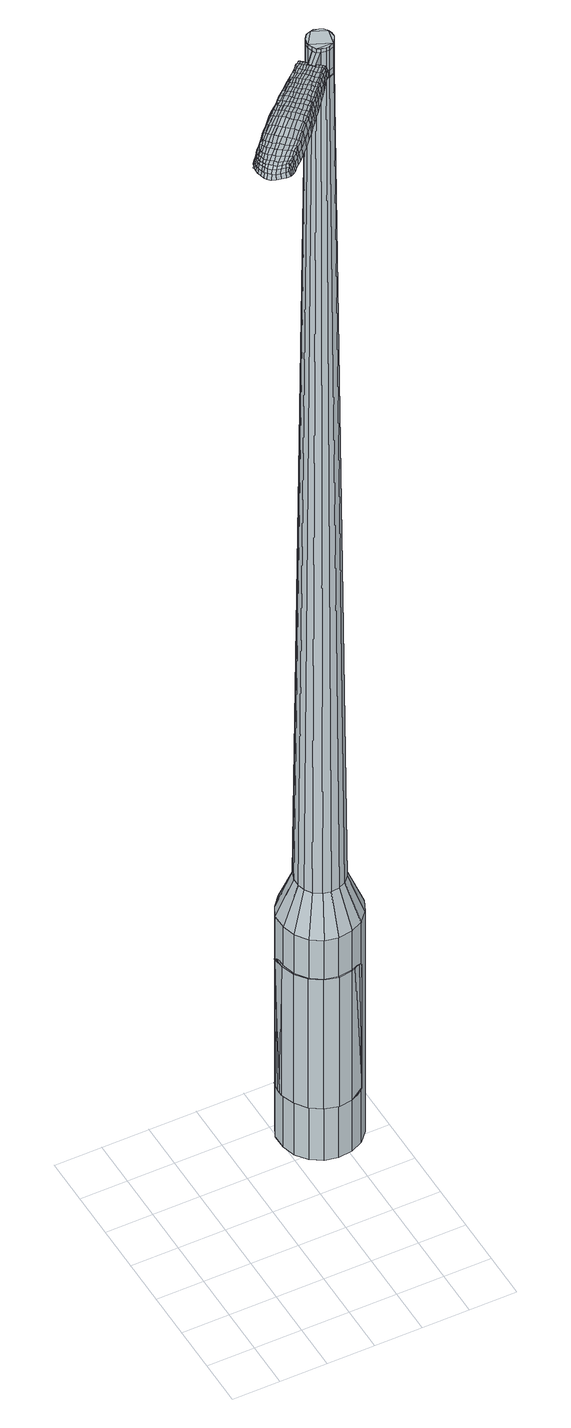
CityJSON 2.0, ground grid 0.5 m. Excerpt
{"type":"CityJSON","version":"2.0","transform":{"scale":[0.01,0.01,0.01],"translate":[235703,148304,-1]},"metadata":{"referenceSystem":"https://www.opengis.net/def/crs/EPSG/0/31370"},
"CityObjects":{
"object1":{"type":"GenericCityObject","attributes":{"cluster":203,"mean_distance_to_centroid":0.239,"new_centroid_x":235704.9,"new_centroid_y":148306.29,"mean_distance_to_camera":7.31,"H1":24.5,"H2":21.98,"Z_final":110.64,"cluster2":-1,"proj_x":235700.9,"proj_y":148302.53,"id_line":62534,"bearing_l":136.84,"distance":5.48,"orientation":"left","G_obj":226.84},"geometry":[{"type":"MultiSurface","lod":"2","boundaries":[[[0,1,2,3]],[[1,4,5,2]],[[4,6,7,5]],[[6,8,9,7]],[[8,10,11,9]],[[10,12,13,11]],[[12,14,15,13]],[[14,16,17,15]],[[16,18,19,17]],[[18,20,21,19]],[[20,22,23,21]],[[22,24,25,23]],[[24,26,27,25]],[[26,28,29,27]],[[28,30,31,29]],[[30,32,33,31]],[[32,34,35,33]],[[34,0,3,35]],[[36,37,38,39]],[[38,40,41,42]],[[41,43,42]],[[42,44,45,46]],[[45,47,46]],[[46,48,49,50]],[[49,51,50]],[[42,46,50,38]],[[50,52,39,38]],[[53,36,39]],[[2,5,7,35]],[[7,9,11,15]],[[11,13,15]],[[15,17,19,23]],[[19,21,23]],[[23,25,27,31]],[[27,29,31]],[[15,23,31,7]],[[31,33,35,7]],[[3,2,35]],[[1,0,54,55]],[[0,34,56,54]],[[34,32,57,56]],[[32,30,58,57]],[[30,28,59,58]],[[28,26,60,59]],[[26,24,61,60]],[[24,22,62,61]],[[22,20,63,62]],[[20,18,64,63]],[[18,16,65,64]],[[16,14,66,65]],[[14,12,67,66]],[[12,10,68,67]],[[10,8,69,68]],[[8,6,70,69]],[[6,4,71,70]],[[4,1,55,71]],[[55,54,72,73]],[[54,56,74,72]],[[56,57,75,74]],[[57,58,76,75]],[[58,59,77,76]],[[59,60,78,77]],[[60,61,79,78]],[[61,62,80,79]],[[62,63,81,80]],[[63,64,82,81]],[[64,65,83,82]],[[65,66,84,83]],[[66,67,85,84]],[[67,68,86,85]],[[68,69,87,86]],[[69,70,88,87]],[[70,71,89,88]],[[71,55,73,89]],[[90,91,92,73]],[[93,94,91,90]],[[75,95,94,93]],[[96,97,95,75]],[[98,99,97,96]],[[100,101,99,98]],[[102,103,101,100]],[[104,105,103,102]],[[106,107,105,104]],[[108,109,107,106]],[[83,110,109,108]],[[111,112,110,83]],[[113,114,112,111]],[[115,116,114,113]],[[117,118,116,115]],[[119,120,118,117]],[[121,122,120,119]],[[73,92,122,121]],[[123,124,125,126]],[[127,123,126,128]],[[129,127,128,130]],[[131,129,130,132]],[[133,131,132,134]],[[135,133,134,136]],[[137,135,136,138]],[[139,137,138,140]],[[141,139,140,142]],[[143,141,142,144]],[[145,143,144,146]],[[147,145,146,148]],[[149,147,148,150]],[[151,149,150,152]],[[153,151,152,154]],[[155,153,154,156]],[[72,90,73]],[[72,74,93,90]],[[74,75,93]],[[76,96,75]],[[76,77,98,96]],[[77,78,100,98]],[[78,79,102,100]],[[79,80,104,102]],[[80,81,106,104]],[[81,82,108,106]],[[82,83,108]],[[84,111,83]],[[84,85,113,111]],[[85,86,115,113]],[[86,87,117,115]],[[87,88,119,117]],[[88,89,121,119]],[[89,73,121]],[[157,92,91]],[[158,122,92]],[[158,159,120,122]],[[159,160,118,120]],[[160,161,116,118]],[[161,162,114,116]],[[162,163,112,114]],[[163,110,112]],[[164,109,110]],[[164,165,107,109]],[[165,166,105,107]],[[166,167,103,105]],[[167,168,101,103]],[[168,169,99,101]],[[169,170,97,99]],[[170,95,97]],[[171,94,95]],[[171,157,91,94]],[[39,52,155,172]],[[92,157,173,156]],[[53,39,172,124]],[[157,171,125,173]],[[36,53,124,123]],[[171,95,126,125]],[[37,36,123,127]],[[95,170,128,126]],[[38,37,127,129]],[[170,169,130,128]],[[40,38,129,131]],[[169,168,132,130]],[[41,40,131,133]],[[168,167,134,132]],[[43,41,133,135]],[[167,166,136,134]],[[42,43,135,137]],[[166,165,138,136]],[[44,42,137,139]],[[165,164,140,138]],[[45,44,139,141]],[[164,110,142,140]],[[47,45,141,143]],[[110,163,144,142]],[[46,47,143,145]],[[163,162,146,144]],[[48,46,145,147]],[[162,161,148,146]],[[49,48,147,149]],[[161,160,150,148]],[[51,49,149,151]],[[160,159,152,150]],[[50,51,151,153]],[[159,158,154,152]],[[52,50,153,155]],[[158,92,156,154]],[[155,156,174,175]],[[156,173,176,174]],[[173,125,177,176]],[[125,124,178,177]],[[124,172,179,178]],[[172,155,175,179]],[[180,181,182,183]],[[184,180,183,185]],[[180,184,186,187]],[[181,180,187,188]],[[189,190,191,192]],[[193,189,192,194]],[[189,193,195,196]],[[190,189,196,197]],[[198,199,200,201]],[[202,198,201,203]],[[198,202,204,205]],[[199,198,205,206]],[[207,208,209,210]],[[211,207,210,212]],[[207,211,213,214]],[[208,207,214,215]],[[216,217,218,219]],[[220,216,219,221]],[[216,220,222,223]],[[217,216,223,224]],[[225,226,227,228]],[[229,225,228,230]],[[225,229,231,232]],[[226,225,232,233]],[[234,235,236,237]],[[226,234,237,227]],[[234,226,233,238]],[[235,234,238,239]],[[240,241,242,243]],[[235,240,243,236]],[[240,235,239,244]],[[241,240,244,245]],[[246,184,185,247]],[[241,246,247,242]],[[246,241,245,248]],[[184,246,248,186]],[[249,250,251,252]],[[253,249,252,254]],[[249,253,255,256]],[[250,249,256,257]],[[258,259,260,261]],[[250,258,261,251]],[[258,250,257,262]],[[259,258,262,263]],[[264,265,266,267]],[[259,264,267,260]],[[264,259,263,268]],[[265,264,268,269]],[[270,271,272,273]],[[265,270,273,266]],[[270,265,269,274]],[[271,270,274,275]],[[276,181,188,277]],[[271,276,277,272]],[[276,271,275,278]],[[181,276,278,182]],[[279,280,281,282]],[[283,279,282,284]],[[279,283,285,286]],[[280,279,286,287]],[[288,289,290,291]],[[280,288,291,281]],[[288,280,287,292]],[[289,288,292,293]],[[294,295,296,297]],[[289,294,297,290]],[[294,289,293,298]],[[295,294,298,299]],[[300,193,194,301]],[[295,300,301,296]],[[300,295,299,302]],[[193,300,302,195]],[[303,304,305,306]],[[307,303,306,308]],[[303,307,309,310]],[[304,303,310,311]],[[312,313,314,315]],[[304,312,315,305]],[[312,304,311,316]],[[313,312,316,317]],[[318,319,320,321]],[[313,318,321,314]],[[318,313,317,322]],[[319,318,322,323]],[[324,325,326,327]],[[319,324,327,320]],[[324,319,323,328]],[[325,324,328,329]],[[330,190,197,331]],[[325,330,331,326]],[[330,325,329,332]],[[190,330,332,191]],[[333,219,218,334]],[[335,333,334,336]],[[333,335,337,338]],[[219,333,338,221]],[[339,335,336,340]],[[341,339,340,342]],[[339,341,343,344]],[[335,339,344,337]],[[345,341,342,346]],[[347,345,346,348]],[[345,347,349,350]],[[341,345,350,343]],[[351,347,348,352]],[[353,351,352,354]],[[351,353,355,356]],[[347,351,356,349]],[[357,353,354,358]],[[208,357,358,209]],[[357,208,215,359]],[[353,357,359,355]],[[360,361,206,205]],[[362,360,205,204]],[[360,362,363,364]],[[361,360,364,365]],[[366,367,365,364]],[[368,366,364,363]],[[366,368,369,370]],[[367,366,370,371]],[[372,373,371,370]],[[374,372,370,369]],[[372,374,375,376]],[[373,372,376,377]],[[378,379,377,376]],[[380,378,376,375]],[[378,380,213,211]],[[379,378,211,212]],[[381,382,383,384]],[[283,381,384,285]],[[381,283,284,385]],[[382,381,385,386]],[[387,202,203,388]],[[382,387,388,383]],[[387,382,386,389]],[[202,387,389,204]],[[390,391,392,393]],[[229,390,393,231]],[[390,229,230,394]],[[391,390,394,395]],[[396,397,398,399]],[[391,396,399,392]],[[396,391,395,400]],[[397,396,400,401]],[[402,199,206,403]],[[397,402,403,398]],[[402,397,401,404]],[[199,402,404,200]],[[405,406,407,408]],[[187,405,408,188]],[[405,187,186,409]],[[406,405,409,410]],[[411,412,413,414]],[[406,411,414,407]],[[411,406,410,415]],[[412,411,415,416]],[[417,210,209,418]],[[412,417,418,413]],[[417,412,416,419]],[[210,417,419,212]],[[420,421,422,423]],[[192,420,423,194]],[[420,192,191,424]],[[421,420,424,425]],[[426,214,213,427]],[[421,426,427,422]],[[426,421,425,428]],[[214,426,428,215]],[[429,430,431,432]],[[307,429,432,309]],[[429,307,308,433]],[[430,429,433,434]],[[435,220,221,436]],[[430,435,436,431]],[[435,430,434,437]],[[220,435,437,222]],[[438,439,440,441]],[[253,438,441,255]],[[438,253,254,442]],[[439,438,442,443]],[[444,445,446,447]],[[439,444,447,440]],[[444,439,443,448]],[[445,444,448,449]],[[450,217,224,451]],[[445,450,451,446]],[[450,445,449,452]],[[217,450,452,218]],[[453,454,443,442]],[[252,453,442,254]],[[453,252,251,455]],[[454,453,455,456]],[[457,458,449,448]],[[454,457,448,443]],[[457,454,456,459]],[[458,457,459,460]],[[461,334,218,452]],[[458,461,452,449]],[[461,458,460,462]],[[334,461,462,336]],[[463,464,465,466]],[[310,463,466,311]],[[463,310,309,432]],[[464,463,432,431]],[[467,338,337,468]],[[464,467,468,465]],[[467,464,431,436]],[[338,467,436,221]],[[469,470,456,455]],[[261,469,455,251]],[[469,261,260,471]],[[470,469,471,472]],[[473,474,460,459]],[[470,473,459,456]],[[473,470,472,475]],[[474,473,475,476]],[[477,340,336,462]],[[474,477,462,460]],[[477,474,476,478]],[[340,477,478,342]],[[479,480,481,482]],[[316,479,482,317]],[[479,316,311,466]],[[480,479,466,465]],[[483,344,343,484]],[[480,483,484,481]],[[483,480,465,468]],[[344,483,468,337]],[[485,486,472,471]],[[267,485,471,260]],[[485,267,266,487]],[[486,485,487,488]],[[489,490,476,475]],[[486,489,475,472]],[[489,486,488,491]],[[490,489,491,492]],[[493,346,342,478]],[[490,493,478,476]],[[493,490,492,494]],[[346,493,494,348]],[[495,496,497,498]],[[322,495,498,323]],[[495,322,317,482]],[[496,495,482,481]],[[499,350,349,500]],[[496,499,500,497]],[[499,496,481,484]],[[350,499,484,343]],[[501,502,488,487]],[[273,501,487,266]],[[501,273,272,503]],[[502,501,503,504]],[[505,506,492,491]],[[502,505,491,488]],[[505,502,504,507]],[[506,505,507,508]],[[509,352,348,494]],[[506,509,494,492]],[[509,506,508,510]],[[352,509,510,354]],[[511,512,513,514]],[[328,511,514,329]],[[511,328,323,498]],[[512,511,498,497]],[[515,356,355,516]],[[512,515,516,513]],[[515,512,497,500]],[[356,515,500,349]],[[517,518,504,503]],[[277,517,503,272]],[[517,277,188,408]],[[518,517,408,407]],[[519,520,508,507]],[[518,519,507,504]],[[519,518,407,414]],[[520,519,414,413]],[[521,358,354,510]],[[520,521,510,508]],[[521,520,413,418]],[[358,521,418,209]],[[522,523,425,424]],[[332,522,424,191]],[[522,332,329,514]],[[523,522,514,513]],[[524,359,215,428]],[[523,524,428,425]],[[524,523,513,516]],[[359,524,516,355]],[[525,526,386,385]],[[282,525,385,284]],[[525,282,281,527]],[[526,525,527,528]],[[529,362,204,389]],[[526,529,389,386]],[[529,526,528,530]],[[362,529,530,363]],[[531,532,533,534]],[[232,531,534,233]],[[531,232,231,393]],[[532,531,393,392]],[[535,536,537,538]],[[532,535,538,533]],[[535,532,392,399]],[[536,535,399,398]],[[539,361,365,540]],[[536,539,540,537]],[[539,536,398,403]],[[361,539,403,206]],[[541,542,528,527]],[[291,541,527,281]],[[541,291,290,543]],[[542,541,543,544]],[[545,368,363,530]],[[542,545,530,528]],[[545,542,544,546]],[[368,545,546,369]],[[547,548,549,550]],[[238,547,550,239]],[[547,238,233,534]],[[548,547,534,533]],[[551,552,553,554]],[[548,551,554,549]],[[551,548,533,538]],[[552,551,538,537]],[[555,367,371,556]],[[552,555,556,553]],[[555,552,537,540]],[[367,555,540,365]],[[557,558,544,543]],[[297,557,543,290]],[[557,297,296,559]],[[558,557,559,560]],[[561,374,369,546]],[[558,561,546,544]],[[561,558,560,562]],[[374,561,562,375]],[[563,564,565,566]],[[244,563,566,245]],[[563,244,239,550]],[[564,563,550,549]],[[567,568,569,570]],[[564,567,570,565]],[[567,564,549,554]],[[568,567,554,553]],[[571,373,377,572]],[[568,571,572,569]],[[571,568,553,556]],[[373,571,556,371]],[[573,574,560,559]],[[301,573,559,296]],[[573,301,194,423]],[[574,573,423,422]],[[575,380,375,562]],[[574,575,562,560]],[[575,574,422,427]],[[380,575,427,213]],[[576,577,410,409]],[[248,576,409,186]],[[576,248,245,566]],[[577,576,566,565]],[[578,579,416,415]],[[577,578,415,410]],[[578,577,565,570]],[[579,578,570,569]],[[580,379,212,419]],[[579,580,419,416]],[[580,579,569,572]],[[379,580,572,377]],[[581,582,583,584]],[[584,583,585,586]],[[587,585,583,588]],[[588,583,582,589]],[[590,591,592,593]],[[593,592,594,595]],[[596,594,592,597]],[[597,592,591,598]],[[599,600,601,602]],[[602,601,603,604]],[[605,603,601,606]],[[606,601,600,607]],[[608,609,610,611]],[[611,610,612,613]],[[614,612,610,615]],[[615,610,609,616]],[[617,618,619,620]],[[620,619,621,622]],[[623,621,619,624]],[[624,619,618,625]],[[626,627,628,629]],[[629,628,630,631]],[[632,630,628,633]],[[633,628,627,634]],[[635,636,637,638]],[[638,637,627,626]],[[634,627,637,639]],[[639,637,636,640]],[[641,642,643,644]],[[644,643,636,635]],[[640,636,643,645]],[[645,643,642,646]],[[586,585,647,648]],[[648,647,642,641]],[[646,642,647,649]],[[649,647,585,587]],[[650,651,652,653]],[[653,652,654,655]],[[656,654,652,657]],[[657,652,651,658]],[[659,660,661,662]],[[662,661,651,650]],[[658,651,661,663]],[[663,661,660,664]],[[665,666,667,668]],[[668,667,660,659]],[[664,660,667,669]],[[669,667,666,670]],[[671,672,673,674]],[[674,673,666,665]],[[670,666,673,675]],[[675,673,672,676]],[[589,582,677,678]],[[678,677,672,671]],[[676,672,677,679]],[[679,677,582,581]],[[680,681,682,683]],[[683,682,684,685]],[[686,684,682,687]],[[687,682,681,688]],[[689,690,691,692]],[[692,691,681,680]],[[688,681,691,693]],[[693,691,690,694]],[[695,696,697,698]],[[698,697,690,689]],[[694,690,697,699]],[[699,697,696,700]],[[595,594,701,702]],[[702,701,696,695]],[[700,696,701,703]],[[703,701,594,596]],[[704,705,706,707]],[[707,706,708,709]],[[710,708,706,711]],[[711,706,705,712]],[[713,714,715,716]],[[716,715,705,704]],[[712,705,715,717]],[[717,715,714,718]],[[719,720,721,722]],[[722,721,714,713]],[[718,714,721,723]],[[723,721,720,724]],[[725,726,727,728]],[[728,727,720,719]],[[724,720,727,729]],[[729,727,726,730]],[[598,591,731,732]],[[732,731,726,725]],[[730,726,731,733]],[[733,731,591,590]],[[617,620,734,735]],[[735,734,736,737]],[[738,736,734,178]],[[178,734,620,622]],[[737,736,739,740]],[[740,739,741,742]],[[743,741,739,744]],[[744,739,736,738]],[[742,741,745,746]],[[746,745,747,748]],[[749,747,745,750]],[[750,745,741,743]],[[748,747,751,752]],[[752,751,753,754]],[[755,753,751,756]],[[756,751,747,749]],[[754,753,757,758]],[[758,757,609,608]],[[616,609,757,759]],[[759,757,753,755]],[[607,760,761,606]],[[606,761,762,605]],[[763,762,761,764]],[[764,761,760,765]],[[765,766,767,764]],[[764,767,768,763]],[[769,768,767,770]],[[770,767,766,771]],[[771,772,773,770]],[[770,773,774,769]],[[775,774,773,776]],[[776,773,772,777]],[[777,778,779,776]],[[776,779,780,775]],[[614,780,779,612]],[[612,779,778,613]],[[781,782,783,784]],[[784,783,684,686]],[[685,684,783,785]],[[785,783,782,786]],[[604,603,787,788]],[[788,787,782,781]],[[786,782,787,789]],[[789,787,603,605]],[[790,791,792,793]],[[793,792,630,632]],[[631,630,792,794]],[[794,792,791,795]],[[796,797,798,799]],[[799,798,791,790]],[[795,791,798,800]],[[800,798,797,801]],[[607,600,802,803]],[[803,802,797,796]],[[801,797,802,804]],[[804,802,600,599]],[[805,806,807,808]],[[808,807,588,589]],[[587,588,807,809]],[[809,807,806,810]],[[811,812,813,814]],[[814,813,806,805]],[[810,806,813,815]],[[815,813,812,816]],[[608,611,817,818]],[[818,817,812,811]],[[816,812,817,819]],[[819,817,611,613]],[[820,821,822,823]],[[823,822,593,595]],[[590,593,822,824]],[[824,822,821,825]],[[614,615,826,827]],[[827,826,821,820]],[[825,821,826,828]],[[828,826,615,616]],[[829,830,831,832]],[[832,831,708,710]],[[709,708,831,833]],[[833,831,830,834]],[[622,621,835,836]],[[836,835,830,829]],[[834,830,835,837]],[[837,835,621,623]],[[838,839,840,841]],[[841,840,654,656]],[[655,654,840,842]],[[842,840,839,843]],[[844,845,846,847]],[[847,846,839,838]],[[843,839,846,848]],[[848,846,845,849]],[[625,618,850,851]],[[851,850,845,844]],[[849,845,850,852]],[[852,850,618,617]],[[843,853,854,842]],[[842,854,653,655]],[[650,653,854,855]],[[855,854,853,856]],[[849,857,858,848]],[[848,858,853,843]],[[856,853,858,859]],[[859,858,857,860]],[[617,735,861,852]],[[852,861,857,849]],[[860,857,861,862]],[[862,861,735,737]],[[863,864,865,866]],[[866,865,711,712]],[[710,711,865,832]],[[832,865,864,829]],[[738,178,867,868]],[[868,867,864,863]],[[829,864,867,836]],[[836,867,178,622]],[[856,869,870,855]],[[855,870,662,650]],[[659,662,870,871]],[[870,869,871]],[[860,872,873,859]],[[859,873,869,856]],[[871,869,873,874]],[[874,873,872,875]],[[737,740,876,862]],[[862,876,872,860]],[[875,872,876,877]],[[877,876,740,742]],[[878,879,880,881]],[[881,880,717,718]],[[712,717,880,866]],[[866,880,879,863]],[[743,744,882,883]],[[883,882,879,878]],[[863,879,882,868]],[[868,882,744,738]],[[884,885,871]],[[871,885,668,659]],[[665,668,885,886]],[[886,885,884,887]],[[875,888,889,874]],[[874,889,884,871]],[[887,884,889,890]],[[890,889,888,891]],[[742,746,892,877]],[[877,892,888,875]],[[891,888,892,893]],[[893,892,746,748]],[[894,895,896,897]],[[897,896,723,724]],[[718,723,896,881]],[[881,896,895,878]],[[749,750,898,899]],[[899,898,895,894]],[[878,895,898,883]],[[883,898,750,743]],[[887,900,901,886]],[[886,901,674,665]],[[671,674,901,902]],[[902,901,900,903]],[[891,904,905,890]],[[890,905,900,887]],[[903,900,905,906]],[[906,905,904,907]],[[748,752,908,893]],[[893,908,904,891]],[[907,904,908,909]],[[909,908,752,754]],[[910,911,912,913]],[[913,912,729,730]],[[724,729,912,897]],[[897,912,911,894]],[[755,756,914,915]],[[915,914,911,910]],[[894,911,914,899]],[[899,914,756,749]],[[903,916,917,902]],[[902,917,678,671]],[[589,678,917,808]],[[808,917,916,805]],[[907,918,919,906]],[[906,919,916,903]],[[805,916,919,814]],[[814,919,918,811]],[[754,758,920,909]],[[909,920,918,907]],[[811,918,920,818]],[[818,920,758,608]],[[825,921,922,824]],[[824,922,733,590]],[[730,733,922,913]],[[913,922,921,910]],[[616,759,923,828]],[[828,923,921,825]],[[910,921,923,915]],[[915,923,759,755]],[[786,924,925,785]],[[785,925,683,685]],[[680,683,925,926]],[[926,925,924,927]],[[605,762,928,789]],[[789,928,924,786]],[[927,924,928,929]],[[929,928,762,763]],[[930,931,932,933]],[[933,932,633,634]],[[632,633,932,793]],[[793,932,931,790]],[[934,935,936,937]],[[937,936,931,930]],[[790,931,936,799]],[[799,936,935,796]],[[765,760,938,939]],[[939,938,935,934]],[[796,935,938,803]],[[803,938,760,607]],[[927,940,941,926]],[[926,941,692,680]],[[689,692,941,942]],[[942,941,940,943]],[[763,768,944,929]],[[929,944,940,927]],[[943,940,944,945]],[[945,944,768,769]],[[946,947,948,949]],[[949,948,639,640]],[[634,639,948,933]],[[933,948,947,930]],[[950,951,952,953]],[[953,952,947,946]],[[930,947,952,937]],[[937,952,951,934]],[[771,766,954,955]],[[955,954,951,950]],[[934,951,954,939]],[[939,954,766,765]],[[943,956,957,942]],[[942,957,698,689]],[[695,698,957,958]],[[958,957,956,959]],[[769,774,960,945]],[[945,960,956,943]],[[959,956,960,961]],[[961,960,774,775]],[[962,963,964,965]],[[965,964,645,646]],[[640,645,964,949]],[[949,964,963,946]],[[966,967,968,969]],[[969,968,963,962]],[[946,963,968,953]],[[953,968,967,950]],[[777,772,970,971]],[[971,970,967,966]],[[950,967,970,955]],[[955,970,772,771]],[[959,972,973,958]],[[958,973,702,695]],[[595,702,973,823]],[[823,973,972,820]],[[775,780,974,961]],[[961,974,972,959]],[[820,972,974,827]],[[827,974,780,614]],[[810,975,976,809]],[[809,976,649,587]],[[646,649,976,965]],[[965,976,975,962]],[[816,977,978,815]],[[815,978,975,810]],[[962,975,978,969]],[[969,978,977,966]],[[613,778,979,819]],[[819,979,977,816]],[[966,977,979,971]],[[971,979,778,777]],[[581,584,183,182]],[[584,586,185,183]],[[596,597,196,195]],[[597,598,197,196]],[[599,602,201,200]],[[602,604,203,201]],[[623,624,223,222]],[[624,625,224,223]],[[626,629,228,227]],[[629,631,230,228]],[[635,638,237,236]],[[638,626,227,237]],[[641,644,243,242]],[[644,635,236,243]],[[586,648,247,185]],[[648,641,242,247]],[[656,657,256,255]],[[657,658,257,256]],[[658,663,262,257]],[[663,664,263,262]],[[664,669,268,263]],[[669,670,269,268]],[[670,675,274,269]],[[675,676,275,274]],[[676,679,278,275]],[[679,581,182,278]],[[686,687,286,285]],[[687,688,287,286]],[[688,693,292,287]],[[693,694,293,292]],[[694,699,298,293]],[[699,700,299,298]],[[700,703,302,299]],[[703,596,195,302]],[[704,707,306,305]],[[707,709,308,306]],[[713,716,315,314]],[[716,704,305,315]],[[719,722,321,320]],[[722,713,314,321]],[[725,728,327,326]],[[728,719,320,327]],[[598,732,331,197]],[[732,725,326,331]],[[781,784,384,383]],[[784,686,285,384]],[[604,788,388,203]],[[788,781,383,388]],[[631,794,394,230]],[[794,795,395,394]],[[795,800,400,395]],[[800,801,401,400]],[[801,804,404,401]],[[804,599,200,404]],[[709,833,433,308]],[[833,834,434,433]],[[834,837,437,434]],[[837,623,222,437]],[[838,841,441,440]],[[841,656,255,441]],[[844,847,447,446]],[[847,838,440,447]],[[625,851,451,224]],[[851,844,446,451]],[[980,981,982,983]],[[984,985,983,982]],[[986,987,988,989]],[[990,991,992,993]],[[981,994,995,982]],[[996,984,982,995]],[[997,986,989,998]],[[999,1000,991,990]],[[994,1001,1002,995]],[[1002,1003,996,995]],[[1004,997,998,1005]],[[1006,1000,999,1007]],[[1001,1008,1009,1002]],[[1009,1010,1003,1002]],[[1011,1004,1005,1012]],[[1013,1006,1007,1014]],[[1015,1016,1017,1018]],[[1019,1020,1016,1015]],[[1019,1021,1022,1020]],[[1021,1023,1024,1022]],[[1025,1026,1027,1028]],[[1029,1030,1026,1025]],[[1031,1032,1030,1029]],[[1033,1034,1032,1031]],[[1028,1017,1016,1025]],[[1025,1016,1020,1029]],[[1020,1022,1031,1029]],[[1022,1024,1033,1031]],[[989,988,985,984]],[[998,989,984,996]],[[1003,1005,998,996]],[[1010,1012,1005,1003]],[[990,993,987,986]],[[999,990,986,997]],[[1007,999,997,1004]],[[1014,1007,1004,1011]],[[991,1015,1018,992]],[[1000,1019,1015,991]],[[1021,1019,1000,1006]],[[1023,1021,1006,1013]],[[1035,1036,1037,1038]],[[1037,1039,1040,1041]],[[1037,1041,1042,1043]],[[1037,1043,1038]],[[1044,1035,1038,1045]],[[1046,1045,1038,1047]],[[1048,1047,1038]],[[1049,1037,1036,1050]],[[1051,1049,1050,1052]],[[1053,1051,1052,1054]],[[1055,1053,1054,1056]],[[1057,1055,1056,1058]],[[1058,1059,1060,1061]],[[1058,1061,1062,1063]],[[1058,1063,1064,1065]],[[1064,1066,1067,1068]],[[1064,1068,1069,1070]],[[1064,1070,1065]],[[1058,1065,1057]],[[1071,1072,1036,1035]],[[1073,1074,1039,1037]],[[1075,1076,1048,1038]],[[1072,1077,1050,1036]],[[1078,1073,1037,1049]],[[1077,1079,1052,1050]],[[1080,1078,1049,1051]],[[1079,1081,1054,1052]],[[1082,1080,1051,1053]],[[1081,1083,1056,1054]],[[1084,1082,1053,1055]],[[1083,1085,1058,1056]],[[1086,1084,1055,1057]],[[1085,1087,1059,1058]],[[1088,1089,1066,1064]],[[1090,1086,1057,1065]],[[1060,1059,1087,1091]],[[1061,1060,1091,1092]],[[1062,1061,1092,1093]],[[1063,1062,1093,1094]],[[1064,1063,1094,1088]],[[1095,1071,1035,1044]],[[1096,1095,1044,1045]],[[1097,1096,1045,1046]],[[1098,1097,1046,1047]],[[1076,1098,1047,1048]],[[1040,1039,1074,1099]],[[1067,1066,1089,1100]],[[1041,1040,1099,1101]],[[1042,1041,1101,1102]],[[1043,1042,1102,1103]],[[1038,1043,1103,1075]],[[1068,1067,1100,1104]],[[1069,1068,1104,1105]],[[1070,1069,1105,1106]],[[1065,1070,1106,1090]]]}]}
},
"vertices":[
[162,195,384],[153,207,384],[153,207,96],[162,195,96],[149,221,384],[149,221,96],[149,236,384],[149,236,96],[155,249,384],[155,249,96],[165,260,384],[165,260,96],[178,267,384],[178,267,96],[193,268,384],[193,268,96],[207,265,384],[207,265,96],[220,257,384],[220,257,96],[228,245,384],[228,245,96],[233,231,384],[233,231,96],[232,216,384],[232,216,96],[226,203,384],[226,203,96],[216,192,384],[216,192,96],[203,186,384],[203,186,96],[188,184,384],[188,184,96],[174,187,384],[174,187,96],[190,213,1524],[194,213,1524],[199,215,1524],[181,216,1524],[202,219,1524],[204,223,1524],[203,232,1524],[204,228,1524],[200,236,1524],[196,238,1524],[187,239,1524],[191,240,1524],[182,237,1524],[179,233,1524],[177,225,1524],[177,229,1524],[179,220,1524],[185,214,1524],[173,208,429],[168,215,429],[181,203,429],[189,201,429],[198,202,429],[206,206,429],[212,212,429],[215,220,429],[216,229,429],[213,237,429],[208,244,429],[200,249,429],[192,251,429],[183,250,429],[175,246,429],[169,240,429],[166,232,429],[166,223,429],[181,216,1483],[179,220,1483],[185,214,1483],[190,213,1483],[194,213,1483],[199,215,1483],[202,219,1483],[204,223,1483],[204,228,1483],[203,232,1483],[200,236,1483],[196,238,1483],[191,240,1483],[187,239,1483],[182,237,1483],[179,233,1483],[177,229,1483],[177,225,1483],[182,217,1483],[182,217,1485],[179,220,1485],[186,214,1483],[186,214,1485],[190,213,1485],[194,214,1483],[194,214,1485],[198,216,1483],[198,216,1485],[201,219,1483],[201,219,1485],[203,223,1483],[203,223,1485],[203,228,1483],[203,228,1485],[202,232,1483],[202,232,1485],[199,235,1483],[199,235,1485],[196,238,1485],[191,239,1483],[191,239,1485],[187,238,1483],[187,238,1485],[183,236,1483],[183,236,1485],[180,233,1483],[180,233,1485],[178,229,1483],[178,229,1485],[178,225,1483],[178,225,1485],[190,213,1519],[185,214,1519],[185,214,1493],[190,213,1493],[194,213,1519],[194,213,1493],[199,215,1519],[199,215,1493],[202,219,1519],[202,219,1493],[204,223,1519],[204,223,1493],[204,228,1519],[204,228,1493],[203,232,1519],[203,232,1493],[200,236,1519],[200,236,1493],[196,238,1519],[196,238,1493],[191,240,1519],[191,240,1493],[187,239,1519],[187,239,1493],[182,237,1519],[182,237,1493],[179,233,1519],[179,233,1493],[177,229,1519],[177,229,1493],[177,225,1519],[177,225,1493],[179,220,1519],[179,220,1493],[181,216,1485],[177,225,1485],[177,229,1485],[179,233,1485],[182,237,1485],[187,239,1485],[191,240,1485],[200,236,1485],[203,232,1485],[204,228,1485],[204,223,1485],[202,219,1485],[199,215,1485],[194,213,1485],[185,214,1485],[181,216,1519],[181,216,1493],[166,205,1513],[166,205,1518],[169,203,1513],[171,200,1513],[171,200,1518],[169,203,1518],[104,162,1519],[109,167,1518],[107,167,1509],[102,162,1510],[98,156,1519],[96,156,1510],[99,156,1526],[105,162,1525],[111,167,1525],[132,135,1519],[136,141,1518],[136,143,1525],[131,137,1525],[126,129,1519],[125,131,1526],[126,127,1510],[132,133,1510],[136,139,1509],[69,94,1519],[66,97,1519],[65,96,1513],[68,93,1513],[72,92,1519],[72,91,1513],[73,93,1524],[70,95,1524],[67,98,1524],[119,148,1530],[124,153,1529],[122,156,1529],[117,150,1530],[113,141,1531],[111,144,1531],[116,139,1530],[122,146,1530],[127,151,1529],[174,207,1512],[172,209,1512],[172,208,1517],[173,206,1517],[176,205,1512],[175,204,1517],[176,204,1506],[174,206,1506],[172,208,1506],[64,118,1519],[66,121,1519],[64,121,1512],[63,118,1512],[63,116,1518],[61,116,1512],[64,116,1522],[65,117,1523],[67,120,1524],[69,124,1519],[72,129,1519],[71,129,1512],[67,125,1512],[70,124,1524],[74,128,1525],[76,133,1519],[82,139,1519],[80,139,1511],[74,133,1511],[78,133,1526],[83,139,1526],[89,148,1519],[87,148,1510],[91,147,1526],[157,213,1513],[152,208,1513],[153,207,1518],[158,213,1517],[162,217,1512],[161,215,1516],[160,217,1506],[156,213,1507],[150,208,1507],[146,203,1514],[141,197,1515],[142,197,1520],[148,202,1519],[145,203,1507],[139,198,1507],[135,192,1515],[130,187,1516],[132,187,1522],[137,192,1521],[133,192,1508],[128,187,1508],[124,182,1517],[119,177,1517],[121,177,1524],[126,182,1523],[123,182,1508],[117,177,1509],[114,172,1518],[116,172,1524],[112,172,1509],[90,93,1519],[92,95,1519],[92,96,1524],[89,94,1523],[88,91,1518],[87,93,1522],[88,90,1512],[90,91,1512],[93,93,1512],[96,98,1519],[100,102,1519],[100,103,1525],[95,99,1524],[96,96,1512],[100,100,1512],[104,106,1519],[110,112,1519],[110,113,1526],[104,108,1526],[105,104,1511],[110,110,1511],[118,120,1519],[117,122,1526],[118,118,1510],[179,192,1513],[174,186,1513],[174,185,1507],[179,191,1507],[183,197,1512],[183,195,1506],[181,196,1516],[179,193,1517],[174,188,1518],[170,180,1514],[165,175,1515],[165,173,1507],[170,179,1507],[169,182,1519],[164,176,1520],[160,169,1515],[155,163,1516],[155,161,1508],[160,167,1508],[159,171,1521],[155,165,1522],[150,158,1517],[146,152,1517],[146,150,1509],[151,156,1508],[150,159,1523],[145,154,1524],[141,146,1518],[141,144,1509],[140,148,1524],[170,202,1519],[168,204,1519],[165,197,1520],[163,199,1520],[167,195,1520],[172,200,1519],[160,191,1522],[158,193,1522],[154,186,1523],[152,188,1523],[157,184,1523],[162,189,1521],[149,181,1524],[147,182,1524],[144,175,1525],[142,177,1525],[147,173,1525],[152,178,1524],[139,170,1526],[137,172,1526],[134,164,1527],[132,166,1527],[137,162,1527],[142,167,1526],[129,159,1528],[127,161,1528],[132,156,1528],[72,97,1527],[69,100,1527],[75,95,1526],[78,98,1527],[75,101,1528],[72,103,1528],[79,105,1529],[77,108,1529],[83,103,1528],[88,108,1530],[84,111,1530],[82,113,1530],[89,116,1531],[87,118,1531],[93,113,1530],[99,120,1531],[96,123,1531],[93,125,1531],[104,132,1531],[102,134,1531],[107,129,1531],[85,91,1518],[82,90,1519],[82,89,1513],[86,89,1513],[86,92,1523],[83,92,1523],[77,91,1519],[77,90,1513],[78,92,1524],[62,113,1518],[62,111,1518],[63,111,1523],[64,114,1523],[61,114,1513],[61,111,1513],[62,107,1519],[63,103,1519],[64,104,1524],[63,108,1523],[61,107,1513],[62,103,1513],[64,100,1519],[65,101,1524],[63,99,1513],[107,161,1528],[108,159,1528],[113,164,1528],[112,166,1527],[101,155,1528],[102,153,1529],[110,157,1529],[112,155,1530],[117,160,1529],[115,162,1528],[104,151,1529],[106,149,1530],[114,153,1530],[120,158,1529],[108,146,1531],[130,138,1528],[128,140,1529],[123,133,1529],[124,132,1528],[135,144,1527],[133,145,1528],[125,143,1529],[119,136,1530],[130,148,1528],[183,199,1512],[182,200,1512],[180,200,1517],[182,198,1517],[183,198,1506],[182,199,1506],[179,202,1512],[178,202,1517],[179,201,1506],[164,217,1512],[165,216,1512],[164,216,1506],[162,217,1506],[163,216,1517],[164,215,1517],[167,214,1512],[168,213,1512],[168,212,1506],[165,214,1506],[166,213,1517],[168,211,1517],[170,211,1512],[170,210,1506],[170,210,1517],[159,212,1519],[161,211,1519],[154,207,1520],[155,206,1520],[162,209,1519],[164,208,1519],[157,204,1520],[159,202,1520],[166,206,1519],[161,200,1520],[178,194,1519],[177,196,1519],[172,190,1520],[173,189,1520],[174,198,1519],[169,192,1520],[149,202,1521],[150,200,1521],[143,196,1522],[145,195,1522],[152,199,1521],[154,197,1521],[146,194,1522],[148,192,1523],[156,195,1522],[150,190,1523],[168,183,1521],[167,184,1521],[162,179,1522],[163,177,1522],[164,187,1521],[159,181,1522],[138,191,1523],[139,190,1523],[133,186,1524],[134,185,1524],[141,188,1523],[143,186,1524],[136,183,1525],[138,181,1525],[145,184,1524],[140,179,1525],[159,172,1523],[157,173,1523],[152,168,1524],[154,166,1524],[155,176,1524],[150,170,1525],[127,181,1525],[129,180,1525],[122,176,1526],[124,175,1526],[131,178,1526],[133,176,1526],[125,173,1527],[128,171,1527],[135,174,1526],[130,168,1527],[149,160,1525],[147,162,1525],[143,156,1526],[144,155,1526],[145,165,1526],[140,159,1527],[117,171,1527],[118,169,1527],[120,168,1527],[122,165,1528],[125,163,1528],[140,149,1527],[138,151,1527],[135,154,1528],[87,94,1525],[84,94,1525],[90,96,1526],[87,96,1526],[80,94,1526],[83,97,1527],[65,116,1525],[65,113,1525],[67,116,1526],[67,118,1525],[65,110,1525],[66,106,1526],[68,109,1527],[68,113,1526],[67,103,1526],[70,106,1527],[94,100,1526],[91,100,1527],[98,104,1527],[96,105,1528],[87,101,1528],[92,106,1529],[71,122,1526],[71,120,1527],[75,125,1528],[74,127,1527],[71,117,1527],[72,114,1528],[77,119,1529],[76,122,1528],[74,111,1528],[79,116,1530],[103,108,1528],[100,109,1529],[108,114,1528],[106,115,1529],[97,111,1529],[103,117,1530],[79,132,1528],[79,130,1528],[85,136,1529],[84,138,1528],[80,127,1529],[82,124,1530],[88,131,1530],[86,133,1530],[84,121,1530],[90,128,1531],[116,123,1529],[114,124,1529],[111,127,1530],[92,146,1528],[93,144,1529],[95,142,1530],[97,140,1530],[99,137,1531],[108,166,1509],[110,166,1518],[105,161,1518],[103,161,1509],[99,155,1519],[97,155,1510],[101,154,1525],[107,160,1525],[112,165,1525],[134,144,1525],[135,142,1518],[130,137,1518],[130,138,1525],[124,130,1519],[124,132,1525],[125,128,1510],[130,135,1509],[135,140,1509],[67,97,1513],[68,98,1519],[70,96,1519],[69,95,1513],[73,94,1519],[73,93,1513],[74,95,1524],[71,97,1524],[69,99,1524],[122,155,1528],[124,153,1528],[119,148,1529],[117,150,1529],[113,141,1529],[110,143,1529],[115,139,1529],[122,145,1529],[126,151,1528],[170,207,1516],[171,207,1512],[173,205,1512],[172,205,1516],[175,203,1512],[174,203,1516],[175,203,1506],[172,205,1506],[170,207,1506],[66,120,1512],[68,119,1519],[66,117,1518],[64,117,1512],[65,115,1518],[63,115,1512],[66,115,1522],[67,116,1523],[69,119,1523],[72,128,1512],[74,128,1519],[71,123,1519],[69,123,1512],[72,123,1524],[75,127,1525],[81,138,1511],[83,138,1519],[78,132,1519],[76,132,1511],[79,132,1525],[85,137,1526],[91,146,1519],[89,146,1510],[93,146,1526],[154,206,1518],[153,206,1513],[158,211,1513],[159,211,1517],[162,215,1512],[162,214,1515],[161,215,1506],[157,211,1506],[151,206,1507],[143,196,1520],[142,196,1514],[147,201,1514],[149,201,1519],[146,201,1507],[140,196,1507],[133,185,1522],[131,186,1516],[137,191,1515],[138,190,1521],[135,191,1508],[129,186,1508],[122,175,1523],[120,176,1517],[126,181,1516],[127,180,1522],[124,181,1508],[119,176,1508],[115,171,1517],[117,170,1524],[113,171,1509],[90,98,1523],[91,97,1519],[89,95,1518],[88,96,1523],[87,93,1518],[87,94,1522],[87,92,1512],[89,93,1512],[91,95,1512],[98,105,1525],[99,104,1519],[95,100,1519],[94,101,1524],[95,98,1512],[99,102,1512],[108,115,1526],[109,113,1519],[103,108,1519],[103,109,1525],[103,106,1511],[109,111,1511],[116,122,1519],[116,123,1526],[117,120,1510],[173,186,1507],[173,187,1513],[178,193,1513],[178,192,1506],[181,197,1512],[181,196,1506],[180,197,1515],[177,194,1517],[172,189,1518],[163,174,1507],[163,176,1514],[168,182,1514],[168,180,1507],[168,183,1519],[163,177,1520],[154,163,1508],[154,164,1516],[158,170,1515],[159,168,1508],[158,172,1521],[153,166,1522],[144,151,1508],[144,153,1517],[149,159,1516],[149,157,1508],[148,160,1522],[144,155,1523],[139,148,1517],[140,146,1509],[139,149,1524],[169,202,1518],[167,203,1518],[164,196,1519],[162,198,1519],[166,194,1519],[159,191,1520],[157,193,1520],[154,186,1521],[152,187,1521],[156,183,1521],[161,189,1520],[149,180,1523],[147,182,1523],[144,175,1524],[142,177,1524],[146,173,1524],[151,178,1523],[139,169,1525],[137,171,1525],[134,164,1526],[132,166,1526],[136,162,1526],[141,167,1525],[129,159,1527],[127,161,1527],[131,156,1527],[70,101,1526],[73,98,1526],[76,97,1525],[78,99,1526],[75,101,1526],[73,104,1526],[77,108,1528],[80,106,1528],[83,104,1527],[88,109,1528],[85,111,1529],[82,113,1529],[87,119,1530],[89,116,1530],[92,114,1529],[98,120,1530],[95,123,1530],[93,125,1530],[102,134,1530],[104,132,1530],[107,130,1530],[83,91,1513],[83,93,1518],[85,93,1518],[85,91,1512],[85,94,1523],[83,94,1523],[78,93,1519],[78,92,1513],[79,94,1523],[65,111,1523],[64,111,1518],[64,113,1518],[66,114,1523],[63,114,1512],[63,111,1512],[66,105,1523],[65,104,1519],[64,108,1519],[65,108,1523],[63,107,1513],[64,104,1513],[66,101,1519],[67,102,1524],[65,100,1513],[113,164,1527],[108,159,1527],[108,160,1527],[113,165,1526],[102,154,1527],[102,153,1528],[117,160,1528],[112,154,1528],[110,157,1528],[115,162,1527],[104,150,1528],[106,148,1529],[114,152,1529],[119,157,1528],[108,146,1529],[122,134,1528],[128,140,1527],[129,139,1527],[123,133,1527],[134,145,1526],[132,145,1527],[125,143,1528],[119,136,1528],[130,148,1527],[179,198,1516],[180,199,1512],[181,198,1512],[180,198,1516],[181,197,1506],[180,197,1506],[178,201,1512],[177,200,1516],[177,200,1506],[162,214,1506],[163,214,1512],[163,215,1512],[162,215,1506],[163,214,1516],[163,213,1516],[166,211,1506],[167,211,1512],[165,213,1512],[164,213,1506],[165,212,1516],[167,210,1516],[169,209,1512],[168,209,1506],[168,208,1516],[160,210,1518],[160,211,1518],[155,206,1519],[155,205,1519],[164,207,1518],[162,209,1518],[157,204,1519],[159,202,1519],[165,205,1518],[160,200,1519],[171,190,1519],[176,195,1518],[177,194,1518],[172,189,1519],[174,197,1518],[169,192,1519],[150,200,1520],[149,200,1520],[144,195,1521],[153,196,1520],[151,198,1520],[146,193,1521],[148,191,1521],[155,195,1520],[150,189,1521],[161,179,1521],[166,184,1520],[167,183,1520],[162,178,1521],[164,186,1520],[159,181,1521],[139,189,1522],[139,190,1522],[133,185,1523],[134,184,1523],[143,186,1522],[141,188,1522],[136,182,1523],[138,180,1524],[145,184,1523],[140,179,1524],[152,167,1523],[157,173,1522],[157,172,1522],[153,167,1523],[154,175,1522],[149,170,1523],[129,179,1524],[128,180,1524],[123,175,1525],[124,174,1525],[133,175,1525],[131,177,1524],[125,172,1525],[127,170,1526],[135,173,1525],[130,168,1526],[142,156,1525],[147,162,1524],[148,161,1524],[143,155,1525],[144,164,1524],[139,159,1525],[118,169,1526],[118,170,1526],[122,165,1527],[120,167,1526],[125,163,1527],[137,151,1526],[138,150,1526],[134,153,1526],[84,95,1524],[87,95,1524],[89,98,1525],[87,97,1525],[80,96,1525],[83,98,1525],[68,116,1525],[67,113,1524],[67,115,1524],[69,118,1525],[69,109,1526],[67,107,1525],[67,110,1524],[69,113,1525],[68,103,1525],[71,106,1526],[91,101,1526],[93,101,1526],[97,105,1526],[96,105,1527],[87,102,1526],[92,107,1527],[76,125,1527],[72,120,1526],[72,122,1526],[76,126,1526],[78,119,1528],[73,114,1527],[72,117,1526],[77,122,1527],[75,111,1527],[80,116,1528],[100,110,1527],[102,110,1527],[107,115,1527],[106,116,1528],[96,112,1528],[102,118,1529],[86,135,1528],[80,129,1527],[80,131,1527],[85,137,1527],[89,130,1529],[83,124,1529],[81,127,1528],[87,133,1528],[85,121,1529],[91,128,1530],[114,125,1528],[115,124,1528],[111,127,1529],[94,144,1528],[93,145,1528],[97,139,1529],[95,142,1529],[99,137,1530],[161,215,1508],[166,210,1508],[143,188,1509],[137,193,1509],[128,172,1510],[122,178,1510],[100,144,1512],[93,150,1512],[106,163,1511],[113,157,1511],[88,131,1513],[79,121,1514],[73,127,1514],[81,137,1513],[171,206,1508],[149,182,1509],[134,166,1510],[107,137,1512],[119,151,1511],[95,124,1513],[86,115,1514],[176,201,1508],[155,177,1509],[140,160,1510],[114,131,1512],[126,144,1511],[92,108,1514],[101,118,1513],[181,197,1508],[160,171,1509],[147,155,1510],[121,125,1512],[133,138,1511],[98,102,1514],[108,112,1513],[70,110,1514],[68,106,1514],[63,111,1514],[64,116,1514],[76,105,1514],[73,101,1514],[82,99,1514],[78,96,1514],[89,93,1514],[83,92,1514],[67,101,1515],[67,96,1515],[66,97,1515],[63,104,1515],[70,98,1515],[68,96,1515],[73,95,1515],[69,95,1515],[76,92,1515],[69,94,1515],[206,186,334],[202,184,334],[202,184,165],[215,190,171],[206,186,165],[209,187,165],[212,189,166],[214,190,167],[215,190,169],[209,187,334],[212,189,333],[214,190,332],[215,190,331],[215,190,328],[188,182,165],[188,182,334],[173,186,165],[173,186,334],[161,194,165],[161,194,334],[152,206,165],[152,206,334],[147,220,165],[147,220,334],[147,225,334],[147,229,334],[147,231,333],[147,233,332],[147,235,331],[148,235,328],[147,225,165],[148,235,171],[147,235,169],[147,233,167],[147,231,166],[147,229,165],[205,188,334],[201,187,334],[201,187,165],[205,188,165],[214,193,171],[214,193,328],[188,185,334],[188,185,165],[174,189,334],[174,189,165],[163,196,334],[163,196,165],[154,208,334],[154,208,165],[150,221,334],[150,221,165],[150,225,334],[150,235,328],[150,235,171],[150,225,165],[150,228,334],[150,231,333],[150,233,332],[150,234,331],[208,190,334],[211,191,333],[212,192,332],[213,193,331],[208,190,165],[150,234,169],[211,191,166],[212,192,167],[213,193,169],[150,233,167],[150,231,166],[150,228,165]
]}
